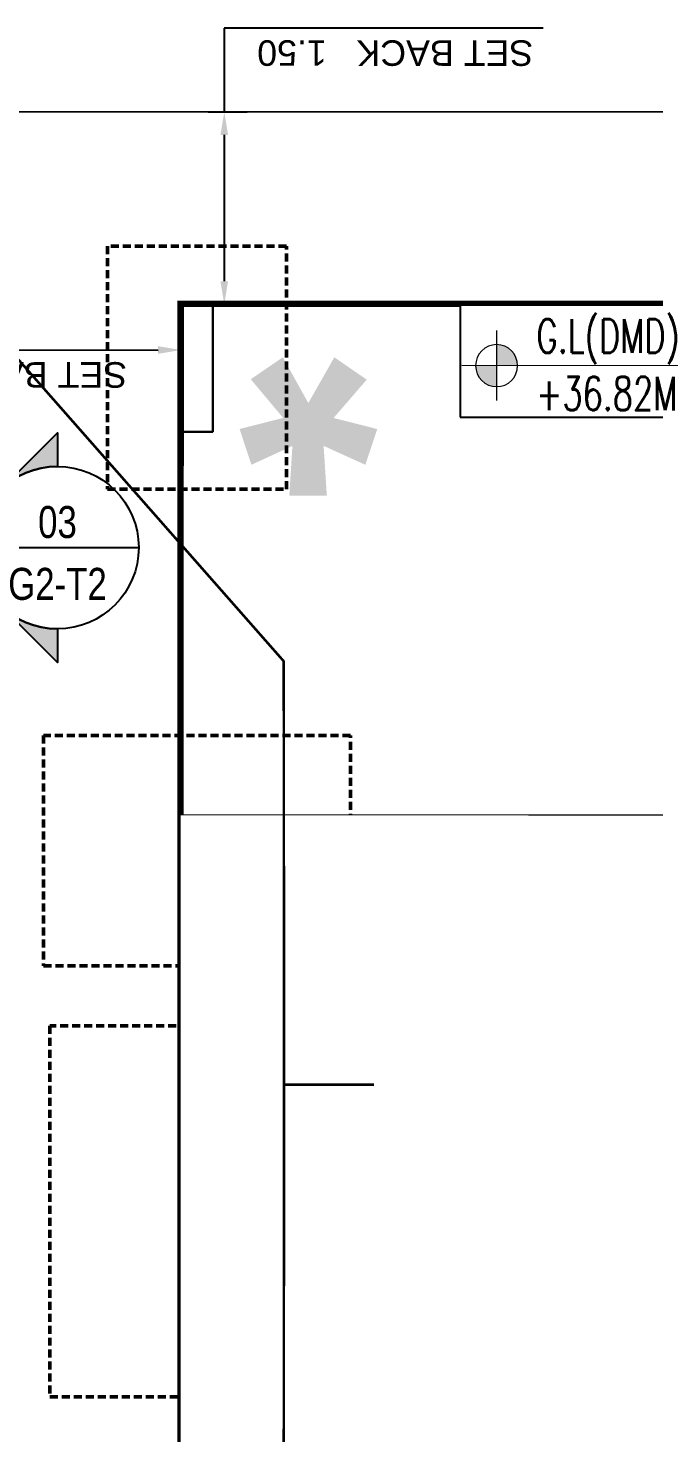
# Model space of a CAD drawing. Header units: centimetres. Extents: x -6122352 to 6876996, y -1694241 to 2592194.
# Drawn here: x 6243 to 11137, y -28477 to -17494 of the extents above; entities that cross this region are included whole.
import ezdxf
from ezdxf.enums import TextEntityAlignment as Align
from ezdxf.xclip import XClip

# ---------------------------------------------------------------- set-up
doc = ezdxf.new("R2010")
doc.units = ezdxf.units.CM
doc.header["$MEASUREMENT"] = 0
doc.header["$XCLIPFRAME"] = 2
doc.header["$PDMODE"] = 66
doc.header["$PDSIZE"] = 100
for name, pattern in [('CENTER', [2, 1.25, -0.25, 0.25, -0.25]), ('DASHED2', [0.375, 0.25, -0.125]), ('XR-AR-END-SETTING OUT PLAN$0$23261-XR-AR-SI-GF$0$HIDDEN', [0.375, 0.25, -0.125]), ('XR-AR-END-SETTING OUT PLAN$0$23585-XR-AR-END-GROUND FLOOR$0$23261-XR-AR-SI-GF$0$HIDDEN', [0.375, 0.25, -0.125]), ('XR-AR-END-SETTING OUT PLAN$0$23585-XR-AR-END-GROUND FLOOR$0$945-4P-1-101-GROUND FLOOR PLAN$0$XR-MIDDLE-GROUND FLOOR PLAN$0$HIDDEN2', [0.1875, 0.125, -0.0625]), ('XR-AR-END-SETTING OUT PLAN$0$23585-XR-AR-END-GROUND FLOOR$0$XR-END-GROUND FLOOR PLAN$0$HIDDEN2', [0.1875, 0.125, -0.0625])]:
    doc.linetypes.add(name, pattern=pattern)
doc.layers.get('Defpoints').update_dxf_attribs({"color": 255, "linetype": 'CENTER'})
for name, color, linetype in [('00-MI-DIM', 7, 'Continuous'), ('23585-XR-AR-BOUNDARY WALLS AND SETBACKS$0$setback', 7, 'XR-AR-END-SETTING OUT PLAN$0$23261-XR-AR-SI-GF$0$HIDDEN'), ('@MI-MEP', 7, 'Continuous'), ('@MI-REF LAYER', 7, 'Continuous'), ('B_TH_4', 7, 'Continuous'), ('XR-AR-END-SETTING OUT PLAN$0$23585-XR-AR-END-GROUND FLOOR$0$A-Flor-Strs', 1, 'Continuous'), ('XREF1$0$S-LEVELS', 2, 'Continuous'), ('XREF1$0$TYPICAL NEW PROFILE', 3, 'Continuous')]:
    doc.layers.add(name, color=color, linetype=linetype)
doc.layers.add('23585-XR-AR-DAMAC PLOT LIMITS$0$1-End units', color=7, linetype='Continuous', lineweight=5, true_color=0xf8991e)
for name, color, linetype, lineweight in [('@ Foundations', 4, 'DASHED2', 50), ('A-ANNO-TEXT', 3, 'Continuous', 25), ('XR-AR-END-SETTING OUT PLAN$0$23585-XR-AR-END-GROUND FLOOR$0$A-DOOR-FULL', 1, 'Continuous', 9), ('XR-AR-END-SETTING OUT PLAN$0$23585-XR-AR-END-GROUND FLOOR$0$A-FLOR-OVHD', 9, 'XR-AR-END-SETTING OUT PLAN$0$23585-XR-AR-END-GROUND FLOOR$0$23261-XR-AR-SI-GF$0$HIDDEN', 15), ('XR-AR-END-SETTING OUT PLAN$0$23585-XR-AR-END-GROUND FLOOR$0$A-GLAZ-SILL', 8, 'Continuous', 5), ('XR-AR-END-SETTING OUT PLAN$0$23585-XR-AR-END-GROUND FLOOR$0$A-GLAZ-WNDO', 232, 'Continuous', 9), ('XR-AR-END-SETTING OUT PLAN$0$23585-XR-AR-END-GROUND FLOOR$0$A-WALL', 7, 'Continuous', 30), ('XR-AR-END-SETTING OUT PLAN$0$23585-XR-AR-END-GROUND FLOOR$0$S-COLS', 51, 'Continuous', 40), ('XR-AR-END-SETTING OUT PLAN$0$23585-XR-AR-END-GROUND FLOOR$0$S-COLS-PATT', 8, 'Continuous', 5), ('XREF1$0$36-TAGLVL', 23, 'Continuous', 9)]:
    doc.layers.add(name, color=color, linetype=linetype, lineweight=lineweight)
doc.styles.add('Arial', font='arialbd.ttf')
doc.styles.add('Arial Narrow', font='ARIALN.TTF', dxfattribs={"width": 0.95, "height": 500})
doc.styles.get("Standard").update_dxf_attribs({"font": 'arial.ttf'})
doc.styles.add('XREF1$0$DLT_TEXT', font='romans.shx', dxfattribs={"width": 0.7})
doc.dimstyles.get("Standard").update_dxf_attribs({"dimtxt": 5, "dimasz": 0.5, "dimexe": 0.18, "dimexo": 0.0625, "dimgap": 0.09, "dimtad": 0, "dimtih": 1, "dimtoh": 1, "dimdec": 0, "dimzin": 0, "dimdsep": 46, "dimtxsty": 'Standard', "dimcen": 0.09, "dimadec": 0, "dimazin": 0, "dimtfac": 1, "dimtdec": 0, "dimtofl": 0, "dimtmove": 0, "dimatfit": 3, "dimfxl": 1, "dimtolj": 1, "dimtzin": 0, "dimarcsym": 0})

# ---------------------------------------------------------------- blocks, each defined once
blk = doc.blocks.new('23585-XR-AR-BOUNDARY WALLS AND SETBACKS')
at = {"layer": '23585-XR-AR-BOUNDARY WALLS AND SETBACKS$0$setback', "ltscale": 40, "const_width": 0.05}
blk.add_lwpolyline([(496450.1166039872, 2768902.654816253), (496435.739399212, 2768915.828395682), (496431.5844285272, 2768911.293928354), (496427.5310491073, 2768906.870150816), (496423.477649108, 2768902.446350815), (496419.4242262879, 2768898.02272591), (496415.3708491076, 2768893.598950814), (496411.2143615309, 2768889.062660108), (496425.5918737933, 2768875.889272825), (496429.7479994969, 2768880.425195873), (496433.80140178, 2768884.848998366), (496437.8550515898, 2768889.272852725), (496441.9084017799, 2768893.696598366), (496445.9618017811, 2768898.120398366)], close=True, dxfattribs=at)
blk = doc.blocks.new('A$C9d9485f6')
at = {"layer": 'A-ANNO-TEXT', "rotation": 312.4881850805905}
blk.add_blockref('23585-XR-AR-BOUNDARY WALLS AND SETBACKS', (-2377088.534775567, -1504219.252137818), dxfattribs=at)
blk = doc.blocks.new('23585-XR-AR-DAMAC PLOT LIMITS')
at = {"layer": '23585-XR-AR-DAMAC PLOT LIMITS$0$1-End units', "color": 251, "true_color": 0x636466}
blk.add_lwpolyline([(496431.9599000001, 2768878.398499999), (496425.7770999996, 2768871.650699999), (496408.0817, 2768887.8641), (496409.3970999997, 2768889.299699999), (496414.2648999998, 2768894.612299999)], close=True, dxfattribs=at)
blk = doc.blocks.new('A$Cf093b529')
at = {"layer": 'A-ANNO-TEXT'}
blk.add_blockref('23585-XR-AR-DAMAC PLOT LIMITS', (-495391.9901121984, -2768603.441896566), dxfattribs=at)
blk = doc.blocks.new('*U35')
for points in [[(91, -5.684341886080801e-14), (41, -5.684341886080801e-14), (41, 1021), (91, 1021)], [(0, 0), (38, -5.684341886080801e-14), (38, -50), (50, -50), (50, -249.999999999997), (0, -249.999999999997)], [(1100, 2.842170943040401e-14), (1062, -2.842170943040401e-14), (1062, -49.99999999999997), (1050, -49.99999999999997), (1050, -249.999999999997), (1100, -249.999999999997)]]:
    blk.add_lwpolyline(points, close=True)
at = {"color": 8, "linetype": 'XR-AR-END-SETTING OUT PLAN$0$23585-XR-AR-END-GROUND FLOOR$0$XR-END-GROUND FLOOR PLAN$0$HIDDEN2'}
blk.add_arc((41, -5.684341886080801e-14), 1021, 1.594950045944486e-15, 90, dxfattribs=at)
at = {"layer": 'XR-AR-END-SETTING OUT PLAN$0$23585-XR-AR-END-GROUND FLOOR$0$A-GLAZ-SILL', "linetype": 'XR-AR-END-SETTING OUT PLAN$0$23585-XR-AR-END-GROUND FLOOR$0$945-4P-1-101-GROUND FLOOR PLAN$0$XR-MIDDLE-GROUND FLOOR PLAN$0$HIDDEN2', "ltscale": 3}
blk.add_lwpolyline([(0, 0), (1100, 0), (1100, -249.999999999997), (0, -249.999999999997)], close=True, dxfattribs=at)
blk = doc.blocks.new('*U37')
for points in [[(91, -5.684341886080801e-14), (41, -5.684341886080801e-14), (41, 1021), (91, 1021)], [(0, 0), (38, -5.684341886080801e-14), (38, -50), (50, -50), (50, -109.9999999801787), (0, -109.9999999801787)], [(1100, 2.842170943040401e-14), (1062, -2.842170943040401e-14), (1062, -49.99999999999997), (1050, -49.99999999999997), (1050, -109.9999999801786), (1100, -109.9999999801786)]]:
    blk.add_lwpolyline(points, close=True)
at = {"color": 8, "linetype": 'XR-AR-END-SETTING OUT PLAN$0$23585-XR-AR-END-GROUND FLOOR$0$XR-END-GROUND FLOOR PLAN$0$HIDDEN2'}
blk.add_arc((41, -5.684341886080801e-14), 1021, 1.594950045944486e-15, 90, dxfattribs=at)
at = {"layer": 'XR-AR-END-SETTING OUT PLAN$0$23585-XR-AR-END-GROUND FLOOR$0$A-GLAZ-SILL', "linetype": 'XR-AR-END-SETTING OUT PLAN$0$23585-XR-AR-END-GROUND FLOOR$0$945-4P-1-101-GROUND FLOOR PLAN$0$XR-MIDDLE-GROUND FLOOR PLAN$0$HIDDEN2', "ltscale": 3}
blk.add_lwpolyline([(0, 0), (1100, 0), (1100, -109.9999999801786), (0, -109.9999999801786)], close=True, dxfattribs=at)
blk = doc.blocks.new('XR-AR-END-SETTING OUT PLAN$0$23585-XR-AR-END-GROUND FLOOR$0$A$C75a8815d')
at = {"layer": 'XR-AR-END-SETTING OUT PLAN$0$23585-XR-AR-END-GROUND FLOOR$0$S-COLS', "color": 252, "lineweight": 30}
for points in [[(-0.02841067314147949, 3499.999932765961), (-0.02841019630432129, 2699.999933242798), (249.9715893268585, 2699.999932765961), (249.9715902805328, 3499.999933004379)], [(3.814697265625e-06, 0.001664876937866211), (3.814697265625e-06, 550.001665353775), (250.0000038146973, 550.0016646385193), (250.0000038146973, 0.001665115356445312)], [(-0.02838230133056641, -3999.998283624649), (-0.0283818244934082, -2999.99828338623), (249.9716181755066, -2999.998282670975), (249.9716184139252, -3999.998283147812)]]:
    blk.add_lwpolyline(points, close=True, dxfattribs=at)
blk = doc.blocks.new('XR-AR-END-SETTING OUT PLAN')
at = {"layer": 'XR-AR-END-SETTING OUT PLAN$0$23585-XR-AR-END-GROUND FLOOR$0$A-FLOR-OVHD', "color": 8}
blk.add_line((3200.106140449643, 10249.99855422974), (3200.106631532311, 8999.99834060669), dxfattribs=at)
at = {"layer": 'XR-AR-END-SETTING OUT PLAN$0$23585-XR-AR-END-GROUND FLOOR$0$A-FLOR-OVHD', "color": 8, "ltscale": 5}
for p, q in [((4150.149359419942, 9210.30683708191), (3250.158987239003, 9610.350899219513)), ((3250.158987298608, 9210.306836605072), (4150.149360194802, 9610.350899219513))]:
    blk.add_line(p, q, dxfattribs=at)
blk.add_lwpolyline([(3250.158987298608, 9210.306836605072), (4150.149359419942, 9210.30683708191), (4150.149360194802, 9610.350899219513), (3250.158987239003, 9610.350899219513)], close=True, dxfattribs=at)
at = {"layer": 'XR-AR-END-SETTING OUT PLAN$0$23585-XR-AR-END-GROUND FLOOR$0$A-Flor-Strs', "color": 8}
for p, q in [((3000.102111771703, 10249.9985537529), (3000.102079167962, 8999.993498325348)), ((3300.102112427354, 10249.99855422974), (3300.102079108357, 8999.99349784851)), ((3300.102093592286, 9549.99603509903), (3171.357380345464, 9681.451865673065)), ((3000.102095738053, 9549.996026039124), (3300.102093592286, 9549.99603509903)), ((3300.102093592286, 9549.99603509903), (3171.35738016665, 9418.540202617645))]:
    blk.add_line(p, q, dxfattribs=at)
at = {"layer": 'XR-AR-END-SETTING OUT PLAN$0$23585-XR-AR-END-GROUND FLOOR$0$A-GLAZ-SILL', "color": 8}
blk.add_line((3250.100986972451, 6049.997144699097), (3250.10133947432, 8199.998291492462), dxfattribs=at)
at = {"layer": 'XR-AR-END-SETTING OUT PLAN$0$23585-XR-AR-END-GROUND FLOOR$0$A-GLAZ-WNDO', "color": 8}
for p, q in [((3000.101339235902, 8199.998291015625), (3000.101339116693, 8149.998291015625)), ((3150.101339295506, 8149.998290538788), (3000.101339116693, 8149.998291015625)), ((3150.100986912847, 6099.997143745422), (3150.101339116693, 8199.998291015625)), ((3150.101339116693, 8199.998291015625), (3150.101339295506, 8149.998290538788)), ((3000.101213410497, 7447.998108863831), (3000.101213350892, 7497.998109340668)), ((3000.101213350892, 7497.998109340668), (3150.101213827729, 7497.998108386993)), ((3150.101213827729, 7497.998108386993), (3150.101213887334, 7447.998108863831)), ((3150.101213887334, 7447.998108863831), (3000.101213410497, 7447.998108863831)), ((3000.100987270474, 6746.998107910156), (3000.100986436009, 6796.998108863831)), ((3000.100986436009, 6796.998108863831), (3150.100987270474, 6796.998108863831)), ((3150.100986376405, 6746.998108863831), (3000.100987270474, 6746.998107910156)), ((3150.100987270474, 6796.998108863831), (3150.100986376405, 6746.998108863831)), ((3000.100986972451, 6049.997144699097), (3000.100986972451, 6099.997144699097)), ((3000.100986972451, 6099.997144699097), (3150.100986912847, 6099.997143745422)), ((3000.100986972451, 6049.997144699097), (3250.100986972451, 6049.997144699097)), ((3150.100986912847, 6099.997143745422), (3150.100987151265, 6049.997144699097))]:
    blk.add_line(p, q, dxfattribs=at)
for points in [[(3000.101213350892, 7497.998109340668), (3000.101339116693, 8149.998291015625)], [(3250.122793927789, 8199.997313976288), (3000.101339235902, 8199.998291015625)], [(3050.101339116693, 8149.998291015625), (3050.101213350892, 7497.998108863831)], [(3000.100986972451, 6099.997144699097), (3000.101213410497, 7447.998108863831)], [(3050.101213291287, 7447.998109340668), (3050.100986912847, 6796.998107910156)], [(3050.100986853242, 6746.998108386993), (3050.1009863168, 6099.997145175934)]]:
    blk.add_lwpolyline(points, dxfattribs=at)
at = {"layer": 'XR-AR-END-SETTING OUT PLAN$0$23585-XR-AR-END-GROUND FLOOR$0$A-WALL', "color": 8}
for points in [[(9250.102083459496, 6650.001490592957), (9050.100989297032, 6650.001235485077), (9050.10098965466, 8750.000639915466), (6850.11106570065, 8750.002635478973), (6850.111066058278, 8700.0026679039), (6750.111065879464, 8700.002668380737), (6750.111065879464, 8750.000871658325), (6650.111065939069, 8750.000871658325), (6650.111065283418, 8850.002022743225), (6950.111065164208, 8850.002250671387), (6950.111065879464, 8899.99970960617), (7050.111065879464, 8899.99970817566), (7050.11106570065, 8850.002797603607), (9050.099628582597, 8850.000640392303), (9050.10098899901, 10349.9981546402), (7050.11106581986, 10349.99975156784), (7050.111065998673, 9799.999710083008), (6950.11106570065, 9799.999708652496), (6950.112433806062, 10550.00580835342), (7050.108891561627, 10550.00580835342), (7050.104876235127, 10449.99988079071), (9050.099116638303, 10449.9981546402), (9049.948119357228, 19523.36598014832), (9249.950268521905, 19523.36597967148)], [(4790.1072358042, 8749.999267578125), (3250.101112738252, 8749.997854709625), (3250.123472645879, 8199.998291492462), (3000.123275354505, 8199.998291015625), (3000.100934281945, 8999.998242855072), (4540.107388034463, 8999.998847484589), (4540.107358470559, 9049.998554706573), (4790.107358232141, 9049.99855518341)], [(5650.11106570065, 8750.000054359436), (4790.107256367803, 8749.999291419983), (4790.107256188989, 8850.000108718872), (5650.111065641046, 8850.001082897186)], [(3250.12934859097, 5750.006791114807), (3250.100409820676, 5750.006854534149), (3250.100986972451, 6049.997144699097), (3000.129348531365, 6049.997144699097), (3000.129348650575, 5499.999974727631), (3250.129348769784, 5500.006791591644)], [(3250.129348710179, 5499.998108386993), (7760.105232134461, 5500.00174665451), (7760.105232253671, 5750.00045633316), (3250.129348531365, 5749.997789859772)]]:
    blk.add_lwpolyline(points, close=True, dxfattribs=at)
blk.add_lwpolyline([(3850.106042101979, 10500.01968860626), (5750.107330158353, 10500.00084400177), (5750.107415214181, 10250.00188541412), (4790.107357934117, 10249.9985537529), (4790.107358291745, 10149.99855566025), (4540.107357993722, 10149.99855566025), (4540.10735835135, 10249.9985537529), (3000.102095916867, 10249.99855327606), (3000.102079048753, 11999.99910259247), (3250.104392960668, 11999.99910163879), (3250.104392841458, 11100.02067995071), (3850.106042161584, 11100.02068090439), (3850.10604198277, 10499.99947547913)], dxfattribs=at)
at = {"layer": 'XR-AR-END-SETTING OUT PLAN$0$23585-XR-AR-END-GROUND FLOOR$0$A-DOOR-FULL', "color": 8, "xscale": -1, "rotation": 270}
blk.add_blockref('*U35', (4790.107358232141, 9049.99855518341), dxfattribs=at)
at = {"layer": 'XR-AR-END-SETTING OUT PLAN$0$23585-XR-AR-END-GROUND FLOOR$0$A-DOOR-FULL', "color": 8, "xscale": 0.9090909090912127, "yscale": 0.9090909090912127, "zscale": 0.9090909090912127, "rotation": 179.9999999999999}
blk.add_blockref('*U37', (6650.111066237092, 8750.001082897186), dxfattribs=at)
at = {"layer": 'XR-AR-END-SETTING OUT PLAN$0$23585-XR-AR-END-GROUND FLOOR$0$S-COLS-PATT', "color": 8}
blk.add_blockref('XR-AR-END-SETTING OUT PLAN$0$23585-XR-AR-END-GROUND FLOOR$0$A$C75a8815d', (3000.129344239831, 5499.998310089111), dxfattribs=at)
blk = doc.blocks.new('END UNIT')
at = {"xscale": 0.001, "yscale": 0.001, "zscale": 0.001}
blk.add_blockref('XR-AR-END-SETTING OUT PLAN', (-9.150201729830158, 0), dxfattribs=at)
blk = doc.blocks.new('TH_4')
at = {"xscale": -1}
blk.add_blockref('END UNIT', (495826.3053798428, 2769130.514097063), dxfattribs=at)
at = {"insert": (495831.45537848, 2769133.514097056), "char_height": 2, "attachment_point": 2, "style": 'Arial'}
blk.add_mtext('\\pxqc;*', dxfattribs=at)
blk = doc.blocks.new('A$C780da55d')
at = {"layer": 'B_TH_4', "xscale": 1.000039159572381, "yscale": 1.000039159572381, "zscale": 1.000039159572381}
blk.add_blockref('TH_4', (-495814.0704651335, -2769239.302089663), dxfattribs=at)
blk = doc.blocks.new('23585-XR-AR-MALDIVE-2$0$TH_4')
blk.add_blockref('A$C780da55d', (495794.655359471, 2769130.864096801))
at = {"layer": '@ Foundations', "linetype": 'DASHED2', "ltscale": 0.25}
for points in [[(495831.1802292943, 2769137.659569025), (495833.4802292943, 2769137.659569025), (495833.4802292943, 2769140.559569024), (495831.1802292943, 2769140.559569024)], [(495833.5302292943, 2769135.389569025), (495833.5302292943, 2769137.189569024), (495831.1302292944, 2769137.189569024), (495831.1302292944, 2769135.389569025)], [(495831.6304292943, 2769131.564569024), (495833.0304292943, 2769131.564569024), (495833.0304292943, 2769133.464569025), (495831.6304292943, 2769133.464569025)]]:
    blk.add_lwpolyline(points, close=True, dxfattribs=at)
blk = doc.blocks.new('A$C03c3e00e')
at = {"color": 1, "true_color": 0xeb0000, "const_width": 0.01}
blk.add_lwpolyline([(33.15006812522188, 1.438171602785587e-05), (27.15006329119205, 1.438264735043049e-05), (21.15020591858774, 0.0001494970638304949), (15.15020108455792, 0.0001494968309998512), (9.15019625145942, 0.0001494991593062878), (0.0001474553719162941, 0.0003353334031999111), (0, 24.00021955440752), (9.150196256116033, 24.00016883295029), (15.15020108921453, 24.00016883132048), (21.15020592231303, 24.00016883062199), (27.15034586936235, 24.00002136896364), (33.15035070292652, 24.00002136942931), (42.30238985735923, 24.0000316798687), (42.30267242528498, 2.328306436538696e-10), (40.35556572116911, 9.136274456977844e-07)], close=True, dxfattribs=at)
blk = doc.blocks.new('XREF1$0$LVL  ATTR')
at = {"color": 7}
blk.add_wipeout([(-0.33727806633866564, 0.38352486299273547), (1.8973092599409713, 0.38352486299273547), (1.8973092599409713, -0.45047952129880775), (-0.33727806633866564, -0.4504795212988073)], dxfattribs=at)
at = {"layer": 'XREF1$0$36-TAGLVL', "extrusion": (-4.888139810645865e-07, 1.406522031717416e-17, 0.9999999999998805)}
h = blk.add_hatch(color=252, dxfattribs=at)
h.paths.add_polyline_path([(-0.06536514837319736, 0.1562500046566129, 0.4142135623730951), (-0.2216151483731973, 4.656612873077392e-09), (-0.06536514837319736, 4.656612873077392e-09)])
h.paths.add_polyline_path([(0.09088485162680264, 4.656612873077392e-09), (-0.06536514837319736, 4.656612873077392e-09), (-0.06536514837319736, -0.1562499953433871, 0.4142135623730951)])
at = {"layer": 'XREF1$0$36-TAGLVL', "extrusion": (-4.888139810645865e-07, 1.406522031717408e-17, 0.9999999999998805)}
for p, q in [((-0.06536515014719235, -0.2604166821887048), (-0.06536515014719235, 0.2604166511446238)), ((1.351057254982072, -1.396983861923218e-08, 5.262988010916589e-07), (-0.3253053234689158, -1.396983861923218e-08, -1.018362459642307e-07))]:
    blk.add_line(p, q, dxfattribs=at)
blk.add_circle((-0.06536514830387681, -4.494034574497252e-25, 3.195139836529895e-08), 0.15625, dxfattribs=at)
at = {"layer": 'XREF1$0$S-LEVELS', "color": 1}
blk.add_lwpolyline([(-0.3372780663386656, 0.3835248629927364), (1.897309259940972, 0.3835248629927364), (1.897309259940972, -0.4504795212988069), (-0.3372780663386656, -0.4504795212988069)], close=True, dxfattribs=at)
at = {"layer": 'XREF1$0$TYPICAL NEW PROFILE', "color": 3, "style": 'XREF1$0$DLT_TEXT', "width": 0.7}
for tag, p in [('+0.00M', (0.2413431143818681, 0.067100426539497, -0.0001437184612911057)), ('S.S.L', (0.2413431143818681, -0.3452672204089993, -0.0001437184612911057))]:
    blk.add_attdef(tag, p, '', height=0.2500000000000001, dxfattribs=at)
blk = doc.blocks.new('*D710')
at = {"color": 0, "lineweight": -2, "transparency": 16777216}
for p, q in [((494356.3810126028, 2767860.588271915), (494356.811866027, 2767860.588271915)), ((494356.631866027, 2767859.264295408), (494356.631866027, 2767860.408271915)), ((494356.7568146514, 2767859.084295408), (494356.451866027, 2767859.084295408)), ((494356.631866027, 2767858.429204973), (494356.631866027, 2767859.084295408)), ((494354.1392602971, 2767858.429204973), (494356.631866027, 2767858.429204973))]:
    blk.add_line(p, q, dxfattribs=at)
at = {"color": 0, "transparency": 16777216}
for points in [[(494356.601866027, 2767860.408271915), (494356.661866027, 2767860.408271915), (494356.631866027, 2767860.588271915)], [(494356.601866027, 2767859.264295408), (494356.661866027, 2767859.264295408), (494356.631866027, 2767859.084295408)]]:
    blk.add_solid(points, dxfattribs=at)
at = {"layer": 'Defpoints', "color": 0, "transparency": 16777216}
for p in [(494356.3185126028, 2767860.588271915), (494356.631866027, 2767860.588271915), (494356.8193146514, 2767859.084295408)]:
    blk.add_point(p, dxfattribs=at)
at = {"color": 0, "transparency": 16777216, "insert": (494355.2955631628, 2767858.622615614), "char_height": 0.2, "attachment_point": 5}
blk.add_mtext('\\A1;SET BACK   1.50', dxfattribs=at)
blk = doc.blocks.new('*D712')
at = {"color": 0, "lineweight": -2, "transparency": 16777216}
for p, q in [((494356.9695446439, 2767860.795237173), (494356.9695446439, 2767861.125886553)), ((494359.7920952666, 2767860.945886552), (494357.1495446439, 2767860.945886552)), ((494359.9720952666, 2767860.969882683), (494359.9720952666, 2767860.765886552))]:
    blk.add_line(p, q, dxfattribs=at)
at = {"color": 0, "transparency": 16777216}
for points in [[(494357.1495446439, 2767860.975886552), (494357.1495446439, 2767860.915886553), (494356.9695446439, 2767860.945886552)], [(494359.7920952666, 2767860.975886552), (494359.7920952666, 2767860.915886553), (494359.9720952666, 2767860.945886552)]]:
    blk.add_solid(points, dxfattribs=at)
at = {"layer": 'Defpoints', "color": 0, "transparency": 16777216}
for p in [(494359.9720952666, 2767861.032382683), (494356.9695446439, 2767860.945886552), (494356.9695446439, 2767860.732737173)]:
    blk.add_point(p, dxfattribs=at)
at = {"color": 0, "transparency": 16777216, "insert": (494358.4708199553, 2767861.139365406), "char_height": 0.2, "attachment_point": 5}
blk.add_mtext('\\A1;SET BACK   3.00', dxfattribs=at)
blk = doc.blocks.new('*U1430')
h = blk.add_hatch(color=94)
edge = h.paths.add_edge_path()
edge.add_line((-5.853590386044781e-15, -6.350000000000011), (-3.839567134987508e-15, -8.98025612106916))
edge.add_line((-3.839567134987508e-15, -8.98025612106916), (-8.98025612106916, -1.4210854715202e-14))
edge.add_line((-8.98025612106916, -1.364422505680946e-14), (-1.243449787580175e-14, 8.980256121069147))
edge.add_line((-1.308023176029987e-14, 8.980256121069147), (-6.554262137165959e-15, 6.349999999999988))
edge.add_arc((-2.326472348102011e-15, -1.154631945610163e-14), 6.35, 90.00000000000004, 269.9999999999999)
at = {"color": 94}
blk.add_line((-6.35, -5.639932965095795e-15), (6.35, -1.127986593019159e-14), dxfattribs=at)
for points in [[(-5.853590386044781e-15, -6.350000000000011), (-3.839567134987508e-15, -8.98025612106916), (-8.98025612106916, -1.364422505680946e-14), (-1.308023176029987e-14, 8.980256121069147), (-6.554262137165959e-15, 6.349999999999988, 0.9999999999999994)], [(-4.490128060534579, 4.490128060534578, 0.4142135623730951), (-4.490128060534578, -4.49012806053458), (-8.98025612106916, -1.236372533598709e-15), (-4.490128060534585, 4.490128060534578)]]:
    blk.add_lwpolyline(points, format="xyb", close=True)
blk.add_circle((-1.409983241273949e-15, -5.639932965095795e-15), 6.35, dxfattribs=at)
at = {"style": 'Arial Narrow', "width": 0.95, "flags": 8}
blk.add_attdef('VIEWNUMBER', text='', height=2.5, dxfattribs=at).set_placement((-1.409983241273949e-15, -5.639932965095795e-15), align=Align.BOTTOM_CENTER)
blk.add_attdef('SHEETNUMBER', text='', height=2.5, dxfattribs=at).set_placement((-1.409983241273949e-15, -1.587500000000005), align=Align.TOP_CENTER)
blk = doc.blocks.new('A$C612c4346')
at = {"color": 1, "true_color": 0xeb0000, "const_width": 0.01}
blk.add_lwpolyline([(42.00608706020284, -17.73757537407801), (36.00608222605661, -17.73757537314668), (30.00622485333588, -17.7374402587302), (24.0062200196553, -17.7374402587302), (18.00621518632397, -17.7374402564019), (8.856166390469298, -17.737254422158), (8.856018934748136, 6.262629798613489), (18.00621519115521, 6.262579077389091), (24.00622002396267, 6.262579075526446), (30.00622485752683, 6.262579075060785), (36.00636480399407, 6.262431613169611), (42.00636963755824, 6.262431613635272), (51.15840879222378, 6.262441924307495), (51.15869136003312, -17.7375897555612), (49.21158465603366, -17.73758884193376)], close=True, dxfattribs=at)
dim = blk.add_linear_dim(base=(48.15611780120526, -15.87599544273689), p1=(51.15866842388641, -15.78949931217358), p2=(48.15611780120526, -16.08914482221007), text='SET BACK   <>', dimstyle='Standard', override={"dimtxt": 0.2, "dimtad": 1, "dimtih": 0, "dimdec": 2})
dim.commit()
dim.dimension.update_dxf_attribs({"geometry": '*D712', "text_midpoint": (49.65739311254583, -15.68251658882946), "insert": (-494308.8134268427, -2767876.821881995)})
dim = blk.add_linear_dim(base=(47.81843918428058, -16.23361007962376), p1=(48.00588780845283, -17.73758658813313), p2=(47.50508575985441, -16.23361008055508), angle=90, text='SET BACK   <>', dimstyle='Standard', override={"dimtxt": 0.2, "dimtad": 1, "dimtih": 0, "dimdec": 2, "dimtmove": 1})
dim.commit()
dim.dimension.update_dxf_attribs({"geometry": '*D710', "text_midpoint": (47.72247191140195, -18.3926770221442), "dimtype": 128, "insert": (-494308.8134268427, -2767876.821881995)})

msp = doc.modelspace()

# ---------------------------------------------------------------- hatches: boundary and pattern name
at = {"layer": '@MI-REF LAYER'}
h = msp.add_hatch(dxfattribs=at)
h.set_pattern_fill('ANSI31', color=256, scale=1999.999998458916, angle=186.7183412143764)
h.set_pattern_definition([(231.7183412143764, (-2377109729.195271, -1504175463.930205), (196.2436825049419, -154.8819453021617), [])])
h.paths.add_polyline_path([(43738.68073460458, -23655.90952470124), (43736.25648319626, -37929.51737877565), (37486.01097863109, -37928.44418349574), (37486.197243826, -37627.81458012816), (13684.76385099723, -37623.72777045512), (13684.84687722102, -37924.35742077498), (7434.601372835674, -37923.28422825205), (7437.096943610057, -23649.45334290319)])

# ---------------------------------------------------------------- block references
at = {"layer": '@MI-REF LAYER', "xscale": 1000, "yscale": 1000, "zscale": 1000}
msp.add_blockref('A$C9d9485f6', (-23958.95045533385, 48155.57226163784), dxfattribs=at)
at = {"layer": '@MI-REF LAYER', "xscale": 1000, "yscale": 1000, "zscale": 1000, "rotation": 312.4882903633292}
msp.add_blockref('A$Cf093b529', (-891608.7329339073, 539022.7201118186), dxfattribs=at)

# ---------------------------------------------------------------- next in the draw order: block references
at = {"layer": '@MI-REF LAYER'}
ref = msp.add_blockref('23585-XR-AR-MALDIVE-2$0$TH_4', (496315359.3231163, 2769027187.440401), dxfattribs=dict(at, xscale=1000, yscale=1000, zscale=1000, rotation=179.9901620673911))
XClip(ref).set_block_clipping_path([(495793.2153157629, 2769154.4444269473), (495793.2173948847, 2769130.5145464716), (495835.2580214902, 2769130.5142366327), (495835.25754821487, 2769154.44424064), (495826.3056661505, 2769154.414231853), (495820.30566120474, 2769154.4142318536), (495814.3055188013, 2769154.4143793155), (495808.30551642505, 2769154.4143793155), (495802.30551159196, 2769154.414379318)])

# ---------------------------------------------------------------- next in the draw order: linework, layer by layer
at = {"layer": '@MI-REF LAYER', "const_width": 5}
msp.add_lwpolyline([(43738.65846700972, -23655.68647766218), (43736.3707715126, -37929.51739833178), (37486.01097861192, -37928.44418374942), (37486.19724531186, -37627.81457926358), (13684.7638511035, -37623.72777036965), (13684.84687715578, -37924.35742079547), (7434.601372811749, -37923.28422822593), (7437.096943796291, -23649.45334273261)], close=True, dxfattribs=at)

# ---------------------------------------------------------------- next in the draw order: block references
at = {"layer": '00-MI-DIM'}
ref = msp.add_blockref('*U1430', (6472.95690219116, -21555.49215410383), dxfattribs=dict(at, xscale=100, yscale=100, zscale=100))
ref.add_attrib('VIEWNUMBER', '03', dxfattribs={"layer": '0', "height": 250, "style": 'Arial Narrow', "width": 0.95}).set_placement((6472.95690219116, -21555.49215410383), align=Align.BOTTOM_CENTER)
ref.add_attrib('SHEETNUMBER', 'G2-T2', dxfattribs={"layer": '0', "height": 250, "style": 'Arial Narrow', "width": 0.95}).set_placement((6472.95690219116, -21714.24215410383), align=Align.TOP_CENTER)
at = {"layer": '@MI-MEP', "color": 10, "xscale": 999.9999999999999, "yscale": 999.9999999999999, "zscale": 999.9999999999999, "rotation": 179.9901975205294}
msp.add_blockref('A$C03c3e00e', (46739.64405642122, -18156.12581256648), dxfattribs=at)

# ---------------------------------------------------------------- next in the draw order: block references
at = {"layer": '@MI-REF LAYER', "color": 7}
ref = msp.add_blockref('XREF1$0$LVL  ATTR', (9975.541653123495, -20133.10994152534, 0.1511171693096003), dxfattribs=dict(at, xscale=-1051.480567989675, yscale=1051.480567989676, zscale=1051.480567989675, rotation=179.9901630537804))
ref.add_attrib('S.S.L', 'G.L(DMD)', (10218.60518427117, -20032.98004004666), dxfattribs={"layer": 'XREF1$0$TYPICAL NEW PROFILE', "color": 3, "height": 262.8701419974187, "rotation": 359.990166347027, "style": 'XREF1$0$DLT_TEXT', "width": 0.7})
ref.add_attrib('+0.00M', '+36.82M', (10216.30253562437, -20482.31464275743), dxfattribs={"layer": 'XREF1$0$TYPICAL NEW PROFILE', "color": 3, "height": 262.8701419974187, "rotation": 359.990166347027, "style": 'XREF1$0$DLT_TEXT', "width": 0.7})

# ---------------------------------------------------------------- next in the draw order: wipeouts: each hides what was drawn before it
at = {"color": 10}
msp.add_wipeout([(43738.68073460458, -23655.909524701237), (43736.25648319626, -37929.51737877564), (37486.010978631086, -37928.44418349573), (37486.197243826, -37627.81458012815), (13684.763850997228, -37623.72777045512), (13684.846877221024, -37924.35742077497), (7434.601372835674, -37923.28422825205), (7437.096943610057, -23649.453342903194)], dxfattribs=at).dxf.layer = '@MI-REF LAYER'

# ---------------------------------------------------------------- next in the draw order: linework, layer by layer
at = {"layer": '@MI-REF LAYER', "color": 1, "const_width": 19.99999999999999}
msp.add_lwpolyline([(4572.265560191201, -41909.35826048387), (8234.699483755801, -38630.33821127684), (8244.538270575751, -25754.69250089318), (8949.033435192448, -25753.98951149006), (8244.538270575751, -25754.69250089318), (8242.210950194707, -22444.0214797439), (4521.340770562556, -18215.36748148876)], dxfattribs=at)

# ---------------------------------------------------------------- next in the draw order: wipeouts: each hides what was drawn before it
at = {"color": 10}
msp.add_wipeout([(15916.434977157634, -24247.40422809378), (8946.951433921098, -24254.35881733906), (8950.643525066886, -27954.356976081195), (15920.127068566266, -27947.40238712288), (15916.434979035084, -24247.404230143497)], dxfattribs=at).dxf.layer = '@MI-REF LAYER'

# ---------------------------------------------------------------- next in the draw order: block references
at = {"layer": '@MI-REF LAYER', "color": 10, "xscale": 1000, "yscale": 1000, "zscale": 1000, "rotation": 179.9901574591612}
msp.add_blockref('A$C612c4346', (55592.63066443887, -35895.23663787439), dxfattribs=at)

doc.saveas('drawing.dxf')
